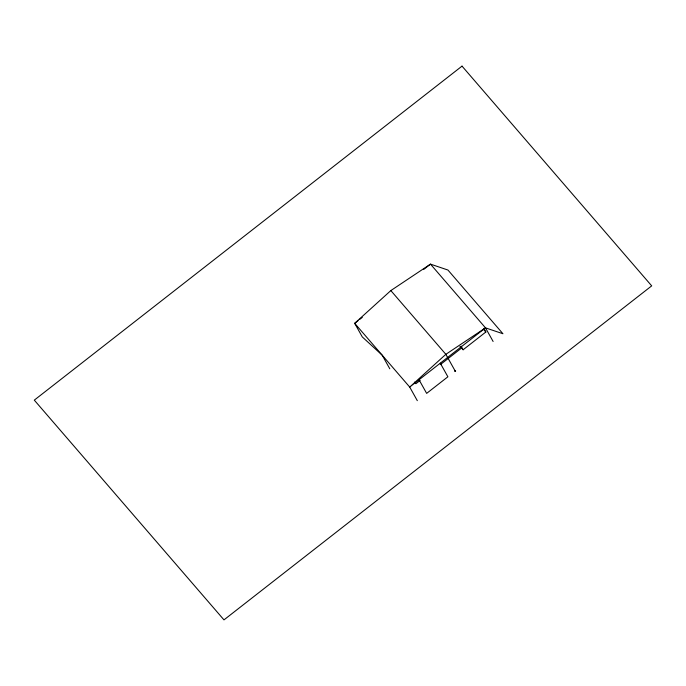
<?xml version="1.0" encoding="UTF-8"?>
<svg xmlns="http://www.w3.org/2000/svg" width="686" height="686" viewBox="0 0 686 686"><rect width="100%" height="100%" fill="white"/><g stroke="black" fill="none" stroke-linecap="round" stroke-linejoin="round"><path stroke-width="1.03" d="M423.751 269.392L430.482 264.127L485.499 327.865L502.924 333.73L447.949 270.044L430.482 264.127L390.831 290.581L354.688 323.32L362.294 336.937L382.196 355.194L389.802 368.802M358.058 320.688L354.688 323.32L409.705 387.058L417.311 400.675M359.738 319.376L362.268 317.404M485.499 327.865L409.705 387.058L445.849 354.319L485.499 327.865L493.114 341.474M420.115 380.413L415.905 383.697L414.533 382.102M440.326 364.626L461.386 348.179L460.006 346.593M460.332 346.533L463.119 349.766L485.86 332.007L483.853 328.423M483.767 329.58L485.86 332.007M390.831 290.581L445.849 354.319L455.212 371.075M461.112 346.181L463.119 349.766M440.283 363.177L447.889 376.794L426.649 393.378L419.043 379.77M454.827 371.057L455.598 370.997L454.827 371.057M462.021 66.122L34.3 400.135L223.979 619.878L651.7 285.865L462.021 66.122"/></g></svg>
